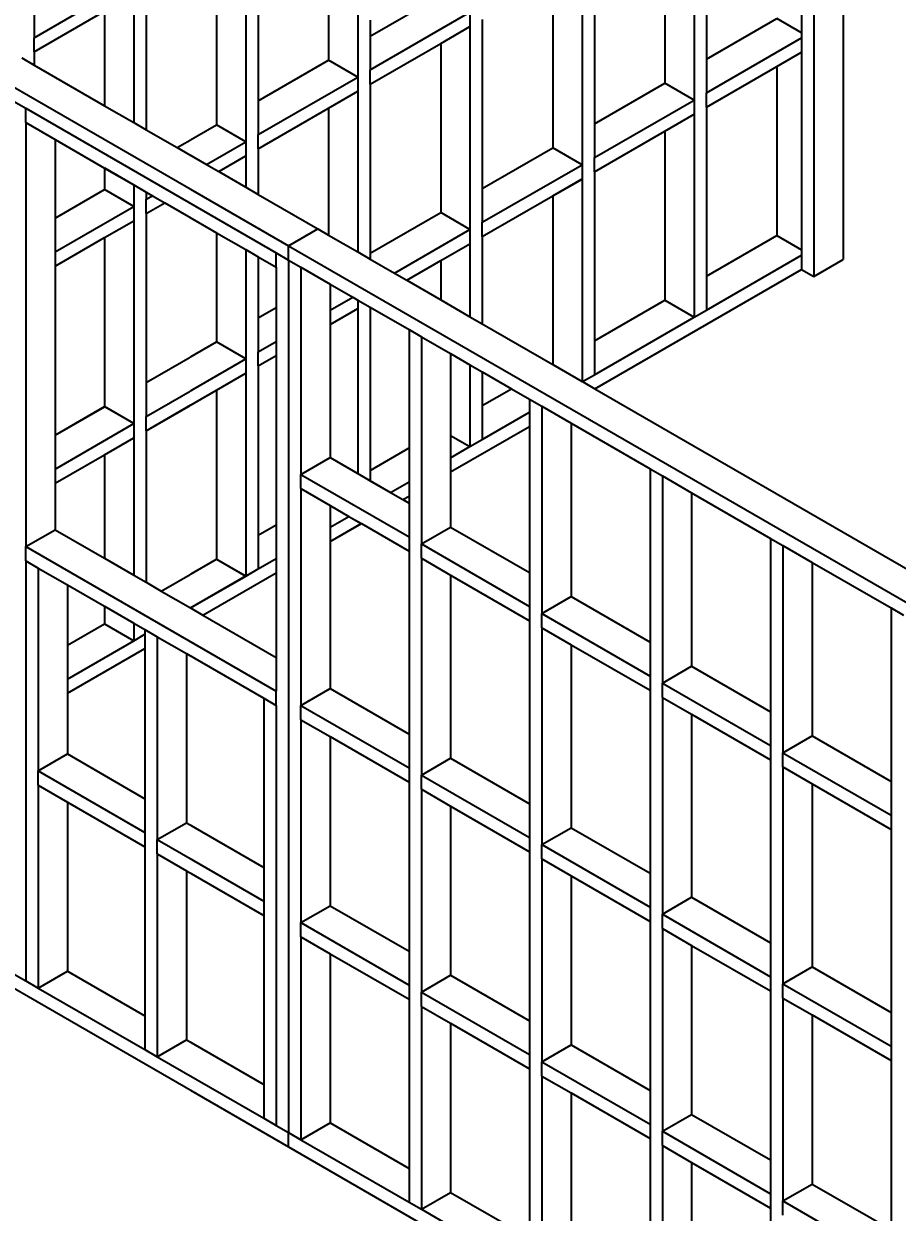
# Model space of a CAD drawing. Header units: millimetres. Extents: x 19458 to 19801, y 4351 to 4752.
# Drawn here: x 19585.945 to 19587.845, y 4519.517 to 4522.101 of the extents above; entities that cross this region are included whole.
import ezdxf

# ---------------------------------------------------------------- set-up
doc = ezdxf.new("R2010")
doc.units = ezdxf.units.MM
for name, color, linetype in [('cotas', 1, 'Continuous'), ('cotas @ 200', 1, 'Continuous'), ('cotas @ 300', 1, 'Continuous'), ('cotas @ 400', 1, 'Continuous')]:
    doc.layers.add(name, color=color, linetype=linetype)
doc.styles.add('century gothic', font='GOTHIC.TTF')
doc.styles.add('COTAS SMC', font='GOTHIC.TTF')
doc.dimstyles.new('ANOTATIVE 100 SMCONSTRUCCIONES', dxfattribs={"dimscale": 0, "dimtxt": 0.18, "dimasz": 0.15, "dimexe": 0.18, "dimexo": 0.09, "dimgap": 0.1, "dimtad": 1, "dimzin": 0, "dimdsep": 46, "dimtxsty": 'century gothic', "dimblk1": 'FLECHA1', "dimblk2": 'FLECHA1', "dimsah": 1, "dimcen": 0.18, "dimdle": 0.075, "dimclrd": 1, "dimclre": 1, "dimclrt": 2, "dimaunit": 1, "dimadec": 0, "dimazin": 0, "dimtfac": 0.75, "dimtix": 1, "dimtmove": 2, "dimatfit": 3, "dimfxl": 0.09, "dimtvp": 1.5, "dimtfill": 1, "dimtolj": 1, "dimtzin": 0, "dimarcsym": 0})
doc.dimstyles.new('PIES SMCONSTRUCCIONES', dxfattribs={"dimscale": 0, "dimtxt": 0.18, "dimasz": 0.2, "dimexe": 0.18, "dimexo": 0, "dimgap": 0.1, "dimtad": 1, "dimdec": 0, "dimlfac": 39.370079, "dimzin": 0, "dimdsep": 46, "dimlunit": 4, "dimtxsty": 'COTAS SMC', "dimblk1": 'FLECHA1', "dimblk2": 'FLECHA1', "dimsah": 1, "dimcen": 0.2, "dimdle": 0.075, "dimclrd": 1, "dimclre": 1, "dimclrt": 2, "dimaunit": 1, "dimadec": 0, "dimazin": 0, "dimtfac": 0.75, "dimtdec": 0, "dimtix": 1, "dimtmove": 2, "dimatfit": 3, "dimfxl": 0.09, "dimtvp": 1.5, "dimtfill": 1, "dimtolj": 1, "dimtzin": 0, "dimarcsym": 0})

# ---------------------------------------------------------------- blocks, each defined once
blk = doc.blocks.new('FLECHA1')
at = {"color": 4}
blk.add_line((-0.246176, -0.248081), (0.248081, 0.25), dxfattribs=at)
at = {"color": 1}
blk.add_line((-1, 0), (0.496162, 0), dxfattribs=at)
blk = doc.blocks.new('*D1597')
at = {"layer": 'cotas', "color": 1, "lineweight": -2, "transparency": 16777216}
for p, q in [((19614.326, 4580.8448), (19614.326, 4610.8448)), ((19597.9836, 4550.8448), (19578.326, 4550.8448)), ((19614.326, 4548.4298), (19614.326, 4550.8448)), ((19597.5339, 4548.4298), (19578.326, 4548.4298)), ((19614.326, 4518.4298), (19614.326, 4488.4298))]:
    blk.add_line(p, q, dxfattribs=at)
at = {"layer": 'Defpoints', "color": 0, "transparency": 16777216}
for p in [(19614.326, 4550.8448), (19615.9836, 4550.8448), (19615.5339, 4548.4298)]:
    blk.add_point(p, dxfattribs=at)
at = {"layer": 'cotas', "color": 1, "lineweight": -2, "transparency": 16777216, "xscale": 30, "yscale": 30, "zscale": 30}
for p, rotation in [((19614.326, 4550.8448), 270), ((19614.326, 4548.4298), 90)]:
    blk.add_blockref('FLECHA1', p, dxfattribs=dict(at, rotation=rotation))
at = {"layer": 'cotas', "color": 2, "transparency": 16777216, "insert": (19575.5307, 4549.6373), "char_height": 36, "attachment_point": 5, "rotation": 90, "style": 'century gothic', "bg_fill": 3, "box_fill_scale": 1.1, "bg_fill_color": 256, "bg_fill_true_color": 13158600, "bg_fill_transparency": 0}
blk.add_mtext('\\A1;2.42', dxfattribs=at)
blk = doc.blocks.new('*D1614')
at = {"layer": 'cotas', "color": 1, "lineweight": -2, "transparency": 16777216}
for p, q in [((19614.326, 4595.8448), (19614.326, 4640.8448)), ((19588.9836, 4550.8448), (19560.326, 4550.8448)), ((19614.326, 4548.4298), (19614.326, 4550.8448)), ((19588.5339, 4548.4298), (19560.326, 4548.4298)), ((19614.326, 4503.4298), (19614.326, 4458.4298))]:
    blk.add_line(p, q, dxfattribs=at)
at = {"layer": 'Defpoints', "color": 0, "transparency": 16777216}
for p in [(19614.326, 4550.8448), (19615.9836, 4550.8448), (19615.5339, 4548.4298)]:
    blk.add_point(p, dxfattribs=at)
at = {"layer": 'cotas', "color": 1, "lineweight": -2, "transparency": 16777216, "xscale": 45, "yscale": 45, "zscale": 45}
for p, rotation in [((19614.326, 4550.8448), 270), ((19614.326, 4548.4298), 90)]:
    blk.add_blockref('FLECHA1', p, dxfattribs=dict(at, rotation=rotation))
at = {"layer": 'cotas', "color": 2, "transparency": 16777216, "insert": (19556.133, 4549.6373), "char_height": 54, "attachment_point": 5, "rotation": 90, "style": 'century gothic', "bg_fill": 3, "box_fill_scale": 1.1, "bg_fill_color": 256, "bg_fill_true_color": 13158600, "bg_fill_transparency": 0}
blk.add_mtext('\\A1;2.42', dxfattribs=at)
blk = doc.blocks.new('*D1667')
at = {"layer": 'cotas', "color": 1, "lineweight": -2, "transparency": 16777216}
for p, q in [((19620.0128, 4611.7533), (19620.0128, 4671.7533)), ((19620.4168, 4551.7533), (19566.0128, 4551.7533)), ((19620.0128, 4550.5333), (19620.0128, 4551.7533)), ((19620.4168, 4550.5333), (19566.0128, 4550.5333)), ((19620.0128, 4490.5333), (19620.0128, 4430.5333))]:
    blk.add_line(p, q, dxfattribs=at)
at = {"layer": 'Defpoints', "color": 0, "transparency": 16777216}
for p in [(19620.0128, 4551.7533), (19620.4168, 4551.7533), (19620.4168, 4550.5333)]:
    blk.add_point(p, dxfattribs=at)
at = {"layer": 'cotas', "color": 1, "lineweight": -2, "transparency": 16777216, "xscale": 60, "yscale": 60, "zscale": 60}
for p, rotation in [((19620.0128, 4551.7533), 270), ((19620.0128, 4550.5333), 90)]:
    blk.add_blockref('FLECHA1', p, dxfattribs=dict(at, rotation=rotation))
at = {"layer": 'cotas', "color": 2, "transparency": 16777216, "insert": (19562.3337, 4551.1433), "char_height": 54, "attachment_point": 5, "rotation": 90, "style": 'COTAS SMC', "bg_fill": 3, "box_fill_scale": 1.1, "bg_fill_color": 256, "bg_fill_true_color": 13158600, "bg_fill_transparency": 0}
blk.add_mtext("\\A1;4'", dxfattribs=at)
blk = doc.blocks.new('*D1673')
at = {"layer": 'cotas', "color": 1, "lineweight": -2, "transparency": 16777216}
for p, q in [((19620.0128, 4631.7533), (19620.0128, 4711.7533)), ((19620.4168, 4551.7533), (19548.0128, 4551.7533)), ((19620.0128, 4550.5333), (19620.0128, 4551.7533)), ((19620.4168, 4550.5333), (19548.0128, 4550.5333)), ((19620.0128, 4470.5333), (19620.0128, 4390.5333))]:
    blk.add_line(p, q, dxfattribs=at)
at = {"layer": 'Defpoints', "color": 0, "transparency": 16777216}
for p in [(19620.0128, 4551.7533), (19620.4168, 4551.7533), (19620.4168, 4550.5333)]:
    blk.add_point(p, dxfattribs=at)
at = {"layer": 'cotas', "color": 1, "lineweight": -2, "transparency": 16777216, "xscale": 80, "yscale": 80, "zscale": 80}
for p, rotation in [((19620.0128, 4551.7533), 270), ((19620.0128, 4550.5333), 90)]:
    blk.add_blockref('FLECHA1', p, dxfattribs=dict(at, rotation=rotation))
at = {"layer": 'cotas', "color": 2, "transparency": 16777216, "insert": (19543.1073, 4551.1433), "char_height": 72, "attachment_point": 5, "rotation": 90, "style": 'COTAS SMC', "bg_fill": 3, "box_fill_scale": 1.1, "bg_fill_color": 256, "bg_fill_true_color": 13158600, "bg_fill_transparency": 0}
blk.add_mtext("\\A1;4'", dxfattribs=at)
blk = doc.blocks.new('ISO GENERAL')
at = {"color": 250}
for p, q in [((-2.8552, 0.8683), (-2.8552, -1.0602)), ((-2.7915, 0.0779), (-2.7915, -1.0235)), ((-2.882, -0.1003), (-2.882, -0.5301)), ((-3.8471, -0.1654), (-3.8471, -0.6265)), ((-3.089, -0.2198), (-3.089, -0.5875)), ((-3.1159, -0.2354), (-3.1159, -0.6765)), ((-3.1795, -0.2721), (-3.1795, -0.6398)), ((-4.0908, -0.3061), (-4.0908, -0.7672)), ((-4.0639, -0.2906), (-4.0639, -0.6782)), ((-5.0926, -0.3614), (-3.998, -0.9934)), ((-4.1544, -0.3429), (-4.1544, -0.7305)), ((-3.3327, -0.3606), (-3.3327, -0.7282)), ((-3.3596, -0.3761), (-3.3596, -0.8172)), ((-3.4232, -0.4128), (-3.4232, -0.7805)), ((-4.5514, -0.541), (-4.3345, -0.4158)), ((-4.3077, -0.4313), (-4.3077, -0.7411)), ((-4.3345, -0.4468), (-4.3345, -0.7256)), ((-3.9107, -0.4508), (-3.9107, -0.5897)), ((-3.8202, -0.5375), (-3.667, -0.449)), ((-4.5514, -0.4675), (-4.5514, -0.541)), ((-4.5514, -0.572), (-4.3982, -0.4836)), ((-4.3982, -0.4836), (-4.3982, -0.6888)), ((-3.8202, -0.611), (-3.6033, -0.4858)), ((-3.6033, -0.4858), (-3.6033, -0.5168)), ((-3.8202, -0.5031), (-3.8202, -0.5375)), ((-3.667, -0.5535), (-3.6033, -0.5168)), ((-3.6033, -0.5168), (-3.6033, -0.9579)), ((-3.5765, -0.5013), (-3.5765, -0.8689)), ((-3.089, -0.5875), (-2.9358, -0.499)), ((-2.882, -0.5301), (-2.9358, -0.499)), ((-4.5514, -0.572), (-4.5514, -0.541)), ((-3.8202, -0.5375), (-3.8202, -0.611)), ((-3.089, -0.661), (-2.882, -0.5415)), ((-2.882, -0.5301), (-2.882, -0.5415)), ((-2.882, -0.5415), (-2.882, -0.5725)), ((-3.8202, -0.642), (-3.667, -0.5535)), ((-3.667, -0.5535), (-3.667, -0.9212)), ((-4.5783, -0.5848), (-4.5514, -0.6004)), ((-4.5514, -0.572), (-4.5514, -0.6004)), ((-4.0639, -0.6782), (-3.9107, -0.5897)), ((-3.8471, -0.6265), (-3.9107, -0.5897)), ((-3.089, -0.5875), (-3.089, -0.661)), ((-2.9358, -0.6036), (-2.882, -0.5725)), ((-2.882, -0.5725), (-2.882, -1.0023)), ((-4.5514, -0.6004), (-4.3982, -0.6888)), ((-3.8202, -0.642), (-3.8202, -0.611)), ((-3.089, -0.692), (-2.9358, -0.6036)), ((-2.9358, -0.6036), (-2.9358, -0.9712)), ((-4.0639, -0.7517), (-3.8471, -0.6265)), ((-3.8471, -0.6265), (-3.8471, -0.6575)), ((-3.8202, -0.642), (-3.8202, -1.0097)), ((-3.3327, -0.7282), (-3.1795, -0.6398)), ((-3.1159, -0.6765), (-3.1795, -0.6398)), ((-3.9107, -0.6943), (-3.8471, -0.6575)), ((-3.8471, -0.6575), (-3.8471, -1.007)), ((-3.089, -0.692), (-3.089, -0.661)), ((-4.5962, -0.679), (-4.5693, -0.6945)), ((-4.5693, -0.6945), (-4.0249, -1.0089)), ((-4.5693, -0.7255), (-4.5693, -0.6945)), ((-4.3982, -0.6888), (-4.3345, -0.7256)), ((-4.0639, -0.6782), (-4.0639, -0.7517)), ((-4.0639, -0.7827), (-3.9107, -0.6943)), ((-3.9107, -0.6943), (-3.9107, -0.9703)), ((-3.3327, -0.8017), (-3.1159, -0.6765)), ((-3.1159, -0.6765), (-3.1159, -0.7075)), ((-3.089, -0.692), (-3.089, -1.0597)), ((-3.1795, -0.7443), (-3.1159, -0.7075)), ((-3.1159, -0.7075), (-3.1159, -1.1487)), ((-4.5693, -0.7255), (-4.5693, -1.6477)), ((-4.5693, -0.7255), (-4.5057, -0.7623)), ((-4.3345, -0.7256), (-4.3077, -0.7411)), ((-4.3077, -0.7411), (-4.2402, -0.78)), ((-4.2402, -0.78), (-4.1544, -0.7305)), ((-4.0908, -0.7672), (-4.1544, -0.7305)), ((-3.3327, -0.7282), (-3.3327, -0.8017)), ((-3.3327, -0.8327), (-3.1795, -0.7443)), ((-3.1795, -0.7443), (-3.1795, -1.1119)), ((-4.5057, -0.7623), (-4.5057, -0.9333)), ((-4.5057, -0.7623), (-4.3982, -0.8244)), ((-4.1766, -0.8167), (-4.0908, -0.7672)), ((-4.0908, -0.7672), (-4.0908, -0.7982)), ((-4.0639, -0.7827), (-4.0639, -0.7517)), ((-4.2402, -0.78), (-4.1766, -0.8167)), ((-4.1497, -0.8323), (-4.0908, -0.7982)), ((-4.0908, -0.7982), (-4.0908, -0.8663)), ((-4.0639, -0.7827), (-4.0639, -0.8818)), ((-3.5765, -0.8689), (-3.4232, -0.7805)), ((-3.3596, -0.8172), (-3.4232, -0.7805)), ((-4.3982, -0.8244), (-4.3982, -0.8712)), ((-4.3982, -0.8244), (-4.3345, -0.8611)), ((-4.1766, -0.8167), (-4.1497, -0.8323)), ((-3.5765, -0.9424), (-3.3596, -0.8172)), ((-3.3596, -0.8172), (-3.3596, -0.8483)), ((-3.3327, -0.8327), (-3.3327, -0.8017)), ((-4.1497, -0.8323), (-4.0908, -0.8663)), ((-3.4232, -0.885), (-3.3596, -0.8483)), ((-3.3596, -0.8483), (-3.3596, -1.2884)), ((-3.3327, -0.8327), (-3.3327, -1.2004)), ((-4.5057, -0.9333), (-4.3982, -0.8712)), ((-4.3345, -0.9079), (-4.3982, -0.8712)), ((-4.3345, -0.8611), (-4.3345, -0.9079)), ((-4.3345, -0.8611), (-4.3077, -0.8766)), ((-4.3077, -0.8766), (-4.3077, -0.8924)), ((-4.3077, -0.8766), (-4.294, -0.8845)), ((-4.0908, -0.8663), (-4.0639, -0.8818)), ((-3.5765, -0.8689), (-3.5765, -0.9424)), ((-4.3077, -0.8924), (-4.294, -0.8845)), ((-4.3077, -0.9234), (-4.3077, -0.8924)), ((-4.3077, -0.9234), (-4.2671, -0.9)), ((-4.294, -0.8845), (-4.2671, -0.9)), ((-4.2671, -0.9), (-4.1544, -0.9651)), ((-4.0639, -0.8818), (-3.9343, -0.9566)), ((-3.5765, -0.9735), (-3.4232, -0.885)), ((-3.4232, -0.885), (-3.4232, -1.2517)), ((-4.5057, -1.0067), (-4.3345, -0.9079)), ((-4.3345, -0.9079), (-4.3345, -0.9389)), ((-4.3077, -0.9234), (-4.3077, -1.2911)), ((-3.8202, -1.0097), (-3.667, -0.9212)), ((-3.6033, -0.9579), (-3.667, -0.9212)), ((-4.5057, -0.9333), (-4.5057, -1.0067)), ((-4.3982, -0.9757), (-4.3345, -0.9389)), ((-4.3345, -0.9389), (-4.3345, -1.3801)), ((-3.5765, -0.9735), (-3.5765, -0.9424)), ((-4.5057, -1.0378), (-4.3982, -0.9757)), ((-4.3982, -0.9757), (-4.3982, -1.3434)), ((-4.1544, -0.9651), (-4.1544, -1.2026)), ((-4.1544, -0.9651), (-4.0908, -1.0018)), ((-3.998, -0.9934), (-3.9343, -0.9566)), ((-3.9343, -0.9566), (-3.9107, -0.9703)), ((-3.9107, -0.9703), (-3.8471, -1.007)), ((-3.7677, -1.0528), (-3.6033, -0.9579)), ((-3.6033, -0.9579), (-3.6033, -0.989)), ((-3.5765, -0.9735), (-3.5765, -1.1632)), ((-3.089, -1.0597), (-2.9358, -0.9712)), ((-2.9358, -0.9712), (-2.882, -1.0023)), ((-4.5057, -1.0067), (-4.5057, -1.0378)), ((-4.0908, -1.0018), (-4.0639, -1.0173)), ((-4.0908, -1.0018), (-4.0908, -1.2394)), ((-3.998, -1.0244), (-3.998, -0.9934)), ((-3.998, -0.9934), (-2.3985, -1.9168)), ((-3.8471, -1.007), (-3.8202, -1.0225)), ((-3.667, -1.0257), (-3.6033, -0.989)), ((-3.6033, -0.989), (-3.6033, -1.1477)), ((-2.882, -1.0023), (-2.882, -1.0137)), ((-4.0639, -1.0173), (-4.0249, -1.0399)), ((-4.0639, -1.0173), (-4.0639, -1.1504)), ((-4.0249, -1.0089), (-3.998, -1.0244)), ((-4.0249, -1.0399), (-4.0249, -1.0089)), ((-3.998, -1.0244), (-3.998, -2.9219)), ((-3.998, -1.0244), (-3.9711, -1.0399)), ((-3.8202, -1.0097), (-3.8202, -1.0225)), ((-3.8202, -1.0225), (-3.7677, -1.0528)), ((-3.7408, -1.0683), (-3.667, -1.0257)), ((-3.667, -1.0257), (-3.667, -1.111)), ((-3.089, -1.1332), (-2.882, -1.0137)), ((-2.882, -1.0137), (-2.882, -1.0447)), ((-2.8552, -1.0602), (-2.7915, -1.0235)), ((-4.5057, -1.0378), (-4.5057, -1.4054)), ((-4.0249, -1.0399), (-4.0249, -1.1278)), ((-3.9711, -1.0399), (-3.9075, -1.0766)), ((-3.9711, -1.0399), (-3.9711, -1.4906)), ((-3.7677, -1.0528), (-3.7408, -1.0683)), ((-3.3319, -1.3044), (-2.882, -1.0447)), ((-2.882, -1.0447), (-2.8552, -1.0602)), ((-3.9075, -1.0766), (-3.9075, -1.1335)), ((-3.9075, -1.0766), (-3.8582, -1.1051)), ((-3.7408, -1.0683), (-3.667, -1.111)), ((-3.089, -1.0597), (-3.089, -1.1332)), ((-3.9075, -1.1335), (-3.8582, -1.1051)), ((-3.8582, -1.1051), (-3.8471, -1.1115)), ((-3.667, -1.111), (-3.6033, -1.1477)), ((-4.0639, -1.1504), (-4.0249, -1.1278)), ((-4.0249, -1.1278), (-4.0249, -1.2013)), ((-3.9075, -1.1646), (-3.8471, -1.1297)), ((-3.9075, -1.1335), (-3.9075, -1.1646)), ((-3.8471, -1.1115), (-3.8471, -1.1297)), ((-3.8471, -1.1115), (-3.8202, -1.127)), ((-3.8471, -1.1297), (-3.8471, -1.4887)), ((-3.8202, -1.127), (-3.8202, -1.4818)), ((-3.8202, -1.127), (-3.7359, -1.1757)), ((-3.3327, -1.2004), (-3.1795, -1.1119)), ((-3.1795, -1.1119), (-3.1159, -1.1487)), ((-3.1159, -1.1487), (-3.089, -1.1332)), ((-4.0639, -1.1504), (-4.0639, -1.2239)), ((-3.6033, -1.1477), (-3.5765, -1.1632)), ((-3.3327, -1.2739), (-3.1159, -1.1487)), ((-3.9075, -1.1646), (-3.9075, -1.4539)), ((-3.7359, -1.1757), (-3.709, -1.1912)), ((-3.7359, -1.1757), (-3.7359, -1.4332)), ((-3.5765, -1.1632), (-3.4232, -1.2517)), ((-4.3077, -1.2911), (-4.1544, -1.2026)), ((-4.0908, -1.2394), (-4.1544, -1.2026)), ((-4.0639, -1.2239), (-4.0249, -1.2013)), ((-4.0249, -1.2013), (-4.0249, -1.2323)), ((-3.709, -1.1912), (-3.6454, -1.228)), ((-3.709, -1.1912), (-3.709, -1.6419)), ((-3.3327, -1.2004), (-3.3327, -1.2739)), ((-4.3077, -1.3646), (-4.0908, -1.2394)), ((-4.0908, -1.2394), (-4.0908, -1.2704)), ((-4.0639, -1.2549), (-4.0639, -1.2239)), ((-4.0639, -1.2549), (-4.0249, -1.2323)), ((-4.0249, -1.2323), (-4.0249, -1.6)), ((-3.6454, -1.228), (-3.6454, -1.4058)), ((-3.6454, -1.228), (-3.6033, -1.2522)), ((-4.0639, -1.2549), (-4.0639, -1.6226)), ((-3.6033, -1.2522), (-3.6033, -1.4301)), ((-3.6033, -1.2522), (-3.5765, -1.2677)), ((-3.4232, -1.2517), (-3.3596, -1.2884)), ((-4.3077, -1.2911), (-4.3077, -1.3646)), ((-4.1544, -1.3071), (-4.0908, -1.2704)), ((-4.0908, -1.2704), (-4.0908, -1.7116)), ((-3.5765, -1.2677), (-3.5765, -1.3411)), ((-3.5765, -1.2677), (-3.5129, -1.3044)), ((-3.3596, -1.2884), (-3.3588, -1.2889)), ((-3.3588, -1.2889), (-3.3327, -1.2739)), ((-3.3588, -1.2889), (-3.3319, -1.3044)), ((-4.3077, -1.3956), (-4.1544, -1.3071)), ((-4.1544, -1.3071), (-4.1544, -1.6748)), ((-3.5765, -1.3411), (-3.5129, -1.3044)), ((-3.5129, -1.3044), (-3.4738, -1.327)), ((-3.3319, -1.3044), (-2.3349, -1.8801)), ((-4.5057, -1.4054), (-4.3982, -1.3434)), ((-4.3345, -1.3801), (-4.3982, -1.3434)), ((-3.5765, -1.3411), (-3.5765, -1.4146)), ((-3.4738, -1.327), (-3.4469, -1.3425)), ((-3.4738, -1.327), (-3.4738, -1.3553)), ((-3.4469, -1.3425), (-3.4469, -1.7932)), ((-3.4469, -1.3425), (-3.3833, -1.3793)), ((-4.3077, -1.3956), (-4.3077, -1.3646)), ((-3.5765, -1.4146), (-3.4738, -1.3553)), ((-3.4738, -1.3553), (-3.4738, -1.3864)), ((-4.5057, -1.4789), (-4.3345, -1.3801)), ((-4.3345, -1.3801), (-4.3345, -1.4111)), ((-3.6454, -1.4854), (-3.4738, -1.3864)), ((-3.4738, -1.3864), (-3.4738, -1.7042)), ((-3.3833, -1.3793), (-3.3833, -1.7565)), ((-3.3833, -1.3793), (-3.2117, -1.4784)), ((-4.5057, -1.4054), (-4.5057, -1.4789)), ((-4.3982, -1.4479), (-4.3345, -1.4111)), ((-4.3345, -1.4111), (-4.3345, -1.7098)), ((-4.3077, -1.3956), (-4.3077, -1.7253)), ((-3.6454, -1.4058), (-3.6033, -1.4301)), ((-3.6454, -1.4058), (-3.6454, -1.4544)), ((-3.6033, -1.4301), (-3.5765, -1.4146)), ((-3.8202, -1.4818), (-3.7359, -1.4332)), ((-3.7359, -1.4332), (-3.7359, -1.5067)), ((-3.6454, -1.4544), (-3.6033, -1.4301)), ((-4.5057, -1.5099), (-4.3982, -1.4479)), ((-4.3982, -1.4479), (-4.3982, -1.673)), ((-3.9711, -1.4906), (-3.9075, -1.4539)), ((-3.9075, -1.4539), (-3.8471, -1.4887)), ((-3.6454, -1.4544), (-3.6454, -1.4854)), ((-4.5057, -1.4789), (-4.5057, -1.5099)), ((-3.9711, -1.4906), (-3.7359, -1.6264)), ((-3.9711, -1.5216), (-3.9711, -1.4906)), ((-3.8471, -1.4887), (-3.8202, -1.5043)), ((-3.8202, -1.4818), (-3.8202, -1.5043)), ((-3.6454, -1.4854), (-3.6454, -1.6052)), ((-3.2117, -1.4784), (-3.1848, -1.4939)), ((-3.2117, -1.4784), (-3.2117, -1.8556)), ((-3.1848, -1.4939), (-3.1848, -1.9446)), ((-3.1848, -1.4939), (-3.1212, -1.5306)), ((-4.5057, -1.5099), (-4.5057, -1.6109)), ((-3.9711, -1.5216), (-3.9075, -1.5584)), ((-3.9711, -1.5216), (-3.9711, -1.9931)), ((-3.8202, -1.5043), (-3.776, -1.5298)), ((-3.776, -1.5298), (-3.7359, -1.5067)), ((-3.7359, -1.5067), (-3.7359, -1.5377)), ((-3.776, -1.5298), (-3.7491, -1.5453)), ((-3.7491, -1.5453), (-3.7359, -1.5377)), ((-3.7491, -1.5453), (-3.7359, -1.5529)), ((-3.7359, -1.5377), (-3.7359, -1.5529)), ((-3.1212, -1.5306), (-3.1212, -1.9078)), ((-3.1212, -1.5306), (-2.9496, -1.6297)), ((-3.9075, -1.5584), (-3.9075, -1.6057)), ((-3.9075, -1.5584), (-3.8665, -1.582)), ((-3.7359, -1.5529), (-3.7359, -1.6264)), ((-4.0639, -1.6226), (-4.0249, -1.6)), ((-4.0249, -1.6), (-4.0249, -1.6735)), ((-3.9075, -1.6057), (-3.8665, -1.582)), ((-3.9075, -1.6368), (-3.8396, -1.5976)), ((-3.8665, -1.582), (-3.8396, -1.5976)), ((-3.8396, -1.5976), (-3.7359, -1.6574)), ((-4.5693, -1.6477), (-4.5057, -1.6109)), ((-4.5057, -1.6109), (-4.3982, -1.673)), ((-4.0639, -1.6226), (-4.0639, -1.696)), ((-3.9075, -1.6057), (-3.9075, -1.6368)), ((-3.7359, -1.6264), (-3.7359, -1.6574)), ((-3.709, -1.6419), (-3.6454, -1.6052)), ((-3.6454, -1.6052), (-3.4738, -1.7042)), ((-4.5693, -1.6477), (-4.0249, -1.962)), ((-4.5693, -1.6787), (-4.5693, -1.6477)), ((-3.9075, -1.6368), (-3.9075, -1.9563)), ((-3.709, -1.6419), (-3.4738, -1.7777)), ((-3.709, -1.6729), (-3.709, -1.6419)), ((-2.9496, -1.6297), (-2.9227, -1.6452)), ((-2.9496, -1.6297), (-2.9496, -2.0069)), ((-2.9227, -1.6452), (-2.9227, -2.0959)), ((-2.9227, -1.6452), (-2.8591, -1.6819)), ((-4.5693, -1.6787), (-4.5425, -1.6942)), ((-4.5693, -1.6787), (-4.5693, -2.5921)), ((-4.3982, -1.673), (-4.3345, -1.7098)), ((-4.2748, -1.7443), (-4.1544, -1.6748)), ((-4.1544, -1.6748), (-4.0908, -1.7116)), ((-4.0639, -1.696), (-4.0249, -1.6735)), ((-4.0249, -1.6735), (-4.0249, -1.7045)), ((-3.7359, -1.6574), (-3.7359, -2.0554)), ((-3.709, -1.6729), (-3.6454, -1.7097)), ((-3.709, -1.6729), (-3.709, -2.1444)), ((-4.5425, -1.6942), (-4.5425, -2.1354)), ((-4.5425, -1.6942), (-4.4788, -1.731)), ((-4.1842, -1.7965), (-4.0249, -1.7045)), ((-4.0908, -1.7116), (-4.0639, -1.696)), ((-4.0249, -1.7045), (-4.0249, -1.8886)), ((-3.4738, -1.7042), (-3.4738, -1.7777)), ((-2.8591, -1.6819), (-2.8591, -2.0592)), ((-2.8591, -1.6819), (-2.6875, -1.781)), ((-4.4788, -1.731), (-4.4788, -1.8621)), ((-4.4788, -1.731), (-4.3982, -1.7775)), ((-4.3345, -1.7098), (-4.3077, -1.7253)), ((-4.3077, -1.7253), (-4.2748, -1.7443)), ((-4.2111, -1.781), (-4.0908, -1.7116)), ((-3.6454, -1.7097), (-3.6454, -2.1077)), ((-3.6454, -1.7097), (-3.4738, -1.8088)), ((-4.2748, -1.7443), (-4.2111, -1.781)), ((-3.4469, -1.7932), (-3.3833, -1.7565)), ((-3.3833, -1.7565), (-3.2117, -1.8556)), ((-4.3982, -1.7775), (-4.3982, -1.8155)), ((-4.3982, -1.7775), (-4.3345, -1.8143)), ((-4.2111, -1.781), (-4.1842, -1.7965)), ((-3.4738, -1.7777), (-3.4738, -1.8088)), ((-2.6875, -1.781), (-2.6606, -1.7965)), ((-2.6875, -1.781), (-2.6875, -2.1582)), ((-4.1842, -1.7965), (-4.0249, -1.8886)), ((-3.4738, -1.8088), (-3.4738, -2.2067)), ((-3.4469, -1.7932), (-3.2117, -1.9291)), ((-3.4469, -1.8243), (-3.4469, -1.7932)), ((-4.4788, -1.8621), (-4.3982, -1.8155)), ((-4.3982, -1.8155), (-4.3345, -1.8523)), ((-4.3345, -1.8143), (-4.3345, -1.8523)), ((-4.3345, -1.8143), (-4.3105, -1.8281)), ((-4.3105, -1.8281), (-4.2837, -1.8437)), ((-4.3105, -1.8281), (-4.3105, -1.8384)), ((-3.4469, -1.8243), (-3.3833, -1.861)), ((-3.4469, -1.8243), (-3.4469, -2.2957)), ((-4.4788, -1.9356), (-4.3345, -1.8523)), ((-4.3345, -1.8523), (-4.3105, -1.8384)), ((-4.3105, -1.8384), (-4.3105, -1.8695)), ((-4.2837, -1.8437), (-4.2837, -2.2848)), ((-4.2837, -1.8437), (-4.22, -1.8804)), ((-3.2117, -1.8556), (-3.2117, -1.9291)), ((-4.4788, -1.8621), (-4.4788, -1.9356)), ((-4.4788, -1.9666), (-4.3105, -1.8695)), ((-4.3105, -1.8695), (-4.3105, -2.1958)), ((-4.22, -1.8804), (-4.22, -2.2481)), ((-4.22, -1.8804), (-4.0517, -1.9776)), ((-3.3833, -1.861), (-3.3833, -2.259)), ((-3.3833, -1.861), (-3.2117, -1.9601)), ((-4.0249, -1.8886), (-4.0249, -1.962)), ((-3.1848, -1.9446), (-3.1212, -1.9078)), ((-3.1212, -1.9078), (-2.9496, -2.0069)), ((-4.4788, -1.9356), (-4.4788, -1.9666)), ((-3.2117, -1.9291), (-3.2117, -1.9601)), ((-4.0249, -1.9931), (-4.0249, -1.962)), ((-3.9711, -1.9931), (-3.9075, -1.9563)), ((-3.9075, -1.9563), (-3.7359, -2.0554)), ((-3.2117, -1.9601), (-3.2117, -2.358)), ((-3.1848, -1.9446), (-2.9496, -2.0804)), ((-3.1848, -1.9756), (-3.1848, -1.9446)), ((-4.4788, -1.9666), (-4.4788, -2.0986)), ((-4.0517, -1.9776), (-4.0249, -1.9931)), ((-4.0517, -1.9776), (-4.0517, -2.3452)), ((-3.1848, -1.9756), (-3.1212, -2.0123)), ((-3.1848, -1.9756), (-3.1848, -2.447)), ((-4.0249, -1.9931), (-4.0249, -2.9064)), ((-3.9711, -1.9931), (-3.7359, -2.1289)), ((-3.9711, -2.0241), (-3.9711, -1.9931)), ((-3.1212, -2.0123), (-3.1212, -2.4103)), ((-3.1212, -2.0123), (-2.9496, -2.1114)), ((-2.9496, -2.0069), (-2.9496, -2.0804)), ((-3.9711, -2.0241), (-3.9075, -2.0608)), ((-3.9711, -2.0241), (-3.9711, -2.4653)), ((-3.9075, -2.0608), (-3.9075, -2.4285)), ((-3.9075, -2.0608), (-3.7359, -2.1599)), ((-3.7359, -2.0554), (-3.7359, -2.1289)), ((-2.9227, -2.0959), (-2.8591, -2.0592)), ((-2.8591, -2.0592), (-2.6875, -2.1582)), ((-2.9496, -2.0804), (-2.9496, -2.1114)), ((-4.5425, -2.1354), (-4.4788, -2.0986)), ((-4.4788, -2.0986), (-4.3105, -2.1958)), ((-3.709, -2.1444), (-3.6454, -2.1077)), ((-3.6454, -2.1077), (-3.4738, -2.2067)), ((-2.9496, -2.1114), (-2.9496, -2.5094)), ((-2.9227, -2.0959), (-2.6875, -2.2317)), ((-2.9227, -2.1269), (-2.9227, -2.0959)), ((-4.5425, -2.1354), (-4.3105, -2.2693)), ((-4.5425, -2.1664), (-4.5425, -2.1354)), ((-3.7359, -2.1289), (-3.7359, -2.1599)), ((-3.709, -2.1444), (-3.4738, -2.2802)), ((-3.709, -2.1754), (-3.709, -2.1444)), ((-2.9227, -2.1269), (-2.8591, -2.1637)), ((-2.9227, -2.1269), (-2.9227, -2.5984)), ((-4.5425, -2.1664), (-4.4788, -2.2032)), ((-4.5425, -2.1664), (-4.5425, -2.6076)), ((-3.7359, -2.1599), (-3.7359, -2.5276)), ((-2.8591, -2.1637), (-2.8591, -2.5616)), ((-2.8591, -2.1637), (-2.6875, -2.2627)), ((-2.6875, -2.1582), (-2.6875, -2.2317)), ((-4.3105, -2.1958), (-4.3105, -2.2693)), ((-3.709, -2.1754), (-3.6454, -2.2122)), ((-3.709, -2.1754), (-3.709, -2.6166)), ((-4.4788, -2.2032), (-4.4788, -2.5708)), ((-4.4788, -2.2032), (-4.3105, -2.3003)), ((-3.6454, -2.2122), (-3.6454, -2.5798)), ((-3.6454, -2.2122), (-3.4738, -2.3112)), ((-3.4738, -2.2067), (-3.4738, -2.2802)), ((-4.2837, -2.2848), (-4.22, -2.2481)), ((-4.22, -2.2481), (-4.0517, -2.3452)), ((-2.6875, -2.2317), (-2.6875, -2.2627)), ((-4.3105, -2.2693), (-4.3105, -2.3003)), ((-3.4469, -2.2957), (-3.3833, -2.259)), ((-3.3833, -2.259), (-3.2117, -2.358)), ((-2.6875, -2.2627), (-2.6875, -2.6607)), ((-4.2837, -2.2848), (-4.0517, -2.4187)), ((-4.2837, -2.3158), (-4.2837, -2.2848)), ((-3.4738, -2.2802), (-3.4738, -2.3112)), ((-3.4469, -2.2957), (-3.2117, -2.4315)), ((-3.4469, -2.3267), (-3.4469, -2.2957)), ((-5.0926, -2.321), (-3.998, -2.9529)), ((-4.3105, -2.3003), (-4.3105, -2.668)), ((-4.2837, -2.3158), (-4.2837, -2.757)), ((-4.2837, -2.3158), (-4.22, -2.3526)), ((-3.4738, -2.3112), (-3.4738, -2.6789)), ((-4.0517, -2.3452), (-4.0517, -2.4187)), ((-3.4469, -2.3267), (-3.3833, -2.3635)), ((-3.4469, -2.3267), (-3.4469, -2.7679)), ((-4.22, -2.3526), (-4.22, -2.7202)), ((-4.22, -2.3526), (-4.0517, -2.4497)), ((-3.3833, -2.3635), (-3.3833, -2.7312)), ((-3.3833, -2.3635), (-3.2117, -2.4626)), ((-3.2117, -2.358), (-3.2117, -2.4315)), ((-4.0517, -2.4187), (-4.0517, -2.4497)), ((-3.9711, -2.4653), (-3.9075, -2.4285)), ((-3.9075, -2.4285), (-3.7359, -2.5276)), ((-3.1848, -2.447), (-3.1212, -2.4103)), ((-3.1212, -2.4103), (-2.9496, -2.5094)), ((-4.0517, -2.4497), (-4.0517, -2.8174)), ((-3.2117, -2.4315), (-3.2117, -2.4626)), ((-3.1848, -2.447), (-2.9496, -2.5829)), ((-3.1848, -2.4781), (-3.1848, -2.447)), ((-3.9711, -2.4653), (-3.7359, -2.6011)), ((-3.9711, -2.4963), (-3.9711, -2.4653)), ((-3.2117, -2.4626), (-3.2117, -2.8302)), ((-3.1848, -2.4781), (-3.1212, -2.5148)), ((-3.1848, -2.4781), (-3.1848, -2.9192)), ((-3.9711, -2.4963), (-3.9075, -2.533)), ((-3.9711, -2.4963), (-3.9711, -2.9374)), ((-3.7359, -2.5276), (-3.7359, -2.6011)), ((-3.1212, -2.5148), (-3.1212, -2.8825)), ((-3.1212, -2.5148), (-2.9496, -2.6139)), ((-2.9496, -2.5094), (-2.9496, -2.5829)), ((-3.9075, -2.533), (-3.9075, -2.9007)), ((-3.9075, -2.533), (-3.7359, -2.6321)), ((-4.5962, -2.5765), (-4.5693, -2.5921)), ((-4.5425, -2.6076), (-4.4788, -2.5708)), ((-4.4788, -2.5708), (-4.3105, -2.668)), ((-3.709, -2.6166), (-3.6454, -2.5798)), ((-3.6454, -2.5798), (-3.4738, -2.6789)), ((-2.9496, -2.5829), (-2.9496, -2.6139)), ((-2.9227, -2.5984), (-2.8591, -2.5616)), ((-2.8591, -2.5616), (-2.6875, -2.6607)), ((-4.5693, -2.5921), (-4.5425, -2.6076)), ((-4.5425, -2.6076), (-4.3105, -2.7415)), ((-3.7359, -2.6011), (-3.7359, -2.6321)), ((-2.9227, -2.5984), (-2.6875, -2.7342)), ((-2.9227, -2.6294), (-2.9227, -2.5984)), ((-3.7359, -2.6321), (-3.7359, -2.9998)), ((-3.709, -2.6166), (-3.4738, -2.7524)), ((-3.709, -2.6476), (-3.709, -2.6166)), ((-2.9496, -2.6139), (-2.9496, -2.9815)), ((-2.9227, -2.6294), (-2.8591, -2.6661)), ((-2.9227, -2.6294), (-2.9227, -3.0705)), ((-3.709, -2.6476), (-3.709, -3.0888)), ((-3.709, -2.6476), (-3.6454, -2.6843)), ((-2.6875, -2.6607), (-2.6875, -2.7342)), ((-4.3105, -2.668), (-4.3105, -2.7415)), ((-3.6454, -2.6843), (-3.6454, -3.052)), ((-3.6454, -2.6843), (-3.4738, -2.7834)), ((-3.4738, -2.6789), (-3.4738, -2.7524)), ((-2.8591, -2.6661), (-2.8591, -3.0338)), ((-2.8591, -2.6661), (-2.6875, -2.7652)), ((-4.2837, -2.757), (-4.22, -2.7202)), ((-4.22, -2.7202), (-4.0517, -2.8174)), ((-3.4469, -2.7679), (-3.3833, -2.7312)), ((-3.3833, -2.7312), (-3.2117, -2.8302)), ((-2.6875, -2.7342), (-2.6875, -2.7652)), ((-4.3105, -2.7415), (-4.2837, -2.757)), ((-4.2837, -2.757), (-4.0517, -2.8909)), ((-3.4738, -2.7524), (-3.4738, -2.7834)), ((-2.6875, -2.7652), (-2.6875, -3.1329)), ((-3.4738, -2.7834), (-3.4738, -3.1511)), ((-3.4469, -2.7679), (-3.2117, -2.9037)), ((-3.4469, -2.7989), (-3.4469, -2.7679)), ((-3.4469, -2.7989), (-3.4469, -3.2401)), ((-3.4469, -2.7989), (-3.3833, -2.8357)), ((-4.0517, -2.8174), (-4.0517, -2.8909)), ((-3.3833, -2.8357), (-3.3833, -3.2033)), ((-3.3833, -2.8357), (-3.2117, -2.9347)), ((-3.2117, -2.8302), (-3.2117, -2.9037)), ((-4.0517, -2.8909), (-4.0249, -2.9064)), ((-3.1848, -2.9192), (-3.1212, -2.8825)), ((-3.1212, -2.8825), (-2.9496, -2.9815)), ((-4.0249, -2.9064), (-3.998, -2.9219)), ((-3.9711, -2.9374), (-3.9075, -2.9007)), ((-3.9075, -2.9007), (-3.7359, -2.9998)), ((-3.2117, -2.9037), (-3.2117, -2.9347)), ((-3.1848, -2.9192), (-2.9496, -3.055)), ((-3.1848, -2.9502), (-3.1848, -2.9192)), ((-3.998, -2.9219), (-3.9711, -2.9374)), ((-3.998, -2.9529), (-3.998, -2.9219)), ((-3.9711, -2.9374), (-3.7359, -3.0732)), ((-3.2117, -2.9347), (-3.2117, -3.3024)), ((-3.998, -2.9529), (-2.3985, -3.8764)), ((-3.1848, -2.9502), (-3.1212, -2.987)), ((-3.1848, -2.9502), (-3.1848, -3.3914)), ((-3.1212, -2.987), (-3.1212, -3.3547)), ((-3.1212, -2.987), (-2.9496, -3.0861)), ((-2.9496, -2.9815), (-2.9496, -3.055)), ((-3.7359, -2.9998), (-3.7359, -3.0732)), ((-2.9227, -3.0705), (-2.8591, -3.0338)), ((-2.8591, -3.0338), (-2.6875, -3.1329)), ((-3.7359, -3.0732), (-3.709, -3.0888)), ((-3.709, -3.0888), (-3.6454, -3.052)), ((-3.6454, -3.052), (-3.4738, -3.1511)), ((-2.9496, -3.055), (-2.9496, -3.0861)), ((-2.9227, -3.0705), (-2.6875, -3.2064)), ((-2.9227, -3.1016), (-2.9227, -3.0705)), ((-3.709, -3.0888), (-3.4738, -3.2246)), ((-2.9496, -3.0861), (-2.9496, -3.4537))]:
    blk.add_line(p, q, dxfattribs=at)
blk = doc.blocks.new('LODS')
at = {"color": 2}
for p, q in [((-34.3014, 0.5125), (-34.3014, 0.0827)), ((-35.2664, 0.4474), (-35.2664, -0.0137)), ((-34.5084, 0.393), (-34.5084, 0.0253)), ((-34.5352, 0.3775), (-34.5352, -0.0637)), ((-34.5989, 0.3407), (-34.5989, -0.0269)), ((-35.4833, 0.3222), (-35.4833, -0.0654)), ((-35.5101, 0.3067), (-35.5101, -0.1544)), ((-35.5738, 0.2699), (-35.5738, -0.1176)), ((-34.779, 0.2367), (-34.779, -0.2044)), ((-34.7521, 0.2523), (-34.7521, -0.1154)), ((-35.9707, 0.0718), (-35.7539, 0.197)), ((-35.727, 0.1815), (-35.727, -0.1283)), ((-34.8426, 0.2), (-34.8426, -0.1677)), ((-35.7539, 0.166), (-35.7539, -0.1128)), ((-35.3301, 0.162), (-35.3301, 0.0231)), ((-35.2395, 0.0753), (-35.0863, 0.1638)), ((-35.9707, 0.1453), (-35.9707, 0.0718)), ((-35.9707, 0.0408), (-35.8175, 0.1292)), ((-35.8175, 0.1292), (-35.8175, -0.076)), ((-35.2395, 0.0018), (-35.0227, 0.1271)), ((-35.2395, 0.1098), (-35.2395, 0.0753)), ((-35.0227, 0.1271), (-35.0227, 0.096)), ((-34.9958, 0.1115), (-34.9958, -0.2561)), ((-34.5084, 0.0253), (-34.3551, 0.1138)), ((-34.3014, 0.0827), (-34.3551, 0.1138)), ((-35.0863, 0.0593), (-35.0227, 0.096)), ((-35.0227, 0.096), (-35.0227, -0.3451)), ((-34.3014, 0.0827), (-34.3014, 0.0713)), ((-35.9707, 0.0408), (-35.9707, 0.0718)), ((-35.2395, 0.0753), (-35.2395, 0.0018)), ((-35.2395, -0.0292), (-35.0863, 0.0593)), ((-35.0863, 0.0593), (-35.0863, -0.3084)), ((-34.5084, -0.0482), (-34.3014, 0.0713)), ((-34.3014, 0.0713), (-34.3014, 0.0403)), ((-35.9976, 0.028), (-35.9707, 0.0125)), ((-35.9707, 0.0408), (-35.9707, 0.0125)), ((-34.3551, 0.0093), (-34.3014, 0.0403)), ((-34.3014, 0.0403), (-34.3014, -0.3894)), ((-35.4833, -0.0654), (-35.3301, 0.0231)), ((-35.2664, -0.0137), (-35.3301, 0.0231)), ((-35.2395, -0.0292), (-35.2395, 0.0018)), ((-34.5084, 0.0253), (-34.5084, -0.0482)), ((-34.5084, -0.0792), (-34.3551, 0.0093)), ((-34.3551, 0.0093), (-34.3551, -0.3584)), ((-35.4833, -0.1389), (-35.2664, -0.0137)), ((-35.2664, -0.0137), (-35.2664, -0.0447)), ((-35.3301, -0.0814), (-35.2664, -0.0447)), ((-35.2664, -0.0447), (-35.2664, -0.3942)), ((-35.2395, -0.0292), (-35.2395, -0.3968)), ((-34.7521, -0.1154), (-34.5989, -0.0269)), ((-34.5352, -0.0637), (-34.5989, -0.0269)), ((-34.5084, -0.0792), (-34.5084, -0.0482)), ((-35.8175, -0.076), (-35.7539, -0.1128)), ((-35.4833, -0.0654), (-35.4833, -0.1389)), ((-34.7521, -0.1889), (-34.5352, -0.0637)), ((-34.5352, -0.0637), (-34.5352, -0.0947)), ((-35.4833, -0.1699), (-35.3301, -0.0814)), ((-35.3301, -0.0814), (-35.3301, -0.3574)), ((-34.5989, -0.1315), (-34.5352, -0.0947)), ((-34.5352, -0.0947), (-34.5352, -0.5359)), ((-34.5084, -0.0792), (-34.5084, -0.4469)), ((-35.7539, -0.1128), (-35.727, -0.1283)), ((-35.6596, -0.1672), (-35.5738, -0.1176)), ((-35.5101, -0.1544), (-35.5738, -0.1176)), ((-34.7521, -0.1154), (-34.7521, -0.1889)), ((-35.596, -0.2039), (-35.5101, -0.1544)), ((-35.5101, -0.1544), (-35.5101, -0.1854)), ((-35.4833, -0.1699), (-35.4833, -0.1389)), ((-34.7521, -0.2199), (-34.5989, -0.1315)), ((-34.5989, -0.1315), (-34.5989, -0.4991)), ((-35.6596, -0.1672), (-35.596, -0.2039)), ((-35.4833, -0.1699), (-35.4833, -0.269)), ((-34.9958, -0.2561), (-34.8426, -0.1677)), ((-34.779, -0.2044), (-34.8426, -0.1677)), ((-35.596, -0.2039), (-35.5691, -0.2194)), ((-35.5691, -0.2194), (-35.5101, -0.1854)), ((-35.5101, -0.1854), (-35.5101, -0.2535)), ((-34.9958, -0.3296), (-34.779, -0.2044)), ((-34.779, -0.2044), (-34.779, -0.2354)), ((-34.7521, -0.2199), (-34.7521, -0.1889)), ((-35.8175, -0.2115), (-35.8175, -0.2584)), ((-35.8175, -0.2115), (-35.7539, -0.2483)), ((-35.5691, -0.2194), (-35.5101, -0.2535)), ((-34.7521, -0.2199), (-34.7521, -0.5876)), ((-35.925, -0.3204), (-35.8175, -0.2584)), ((-35.7539, -0.2951), (-35.8175, -0.2584)), ((-35.7539, -0.2483), (-35.7539, -0.2951)), ((-35.7539, -0.2483), (-35.727, -0.2638)), ((-35.5101, -0.2535), (-35.4833, -0.269)), ((-34.9958, -0.2561), (-34.9958, -0.3296)), ((-34.8426, -0.2722), (-34.779, -0.2354)), ((-34.779, -0.2354), (-34.779, -0.6756)), ((-35.727, -0.2638), (-35.727, -0.2796)), ((-35.727, -0.2638), (-35.7133, -0.2717)), ((-35.727, -0.2796), (-35.7133, -0.2717)), ((-35.727, -0.3106), (-35.727, -0.2796)), ((-35.7133, -0.2717), (-35.6865, -0.2872)), ((-34.9958, -0.3606), (-34.8426, -0.2722)), ((-34.8426, -0.2722), (-34.8426, -0.6389)), ((-35.925, -0.3939), (-35.7539, -0.2951)), ((-35.7539, -0.2951), (-35.7539, -0.3261)), ((-35.727, -0.3106), (-35.6865, -0.2872)), ((-35.2395, -0.3968), (-35.0863, -0.3084)), ((-35.0227, -0.3451), (-35.0863, -0.3084)), ((-35.925, -0.3204), (-35.925, -0.3939)), ((-35.8175, -0.3629), (-35.7539, -0.3261)), ((-35.7539, -0.3261), (-35.7539, -0.7673)), ((-35.727, -0.3106), (-35.727, -0.6783)), ((-34.9958, -0.3606), (-34.9958, -0.3296)), ((-35.5738, -0.3523), (-35.5738, -0.5898)), ((-35.5738, -0.3523), (-35.5101, -0.389)), ((-35.3301, -0.3574), (-35.2664, -0.3942)), ((-35.187, -0.44), (-35.0227, -0.3451)), ((-35.0227, -0.3451), (-35.0227, -0.3762)), ((-34.9958, -0.3606), (-34.9958, -0.5504)), ((-34.5084, -0.4469), (-34.3551, -0.3584)), ((-34.3551, -0.3584), (-34.3014, -0.3894)), ((-35.925, -0.425), (-35.8175, -0.3629)), ((-35.8175, -0.3629), (-35.8175, -0.7305)), ((-35.0863, -0.4129), (-35.0227, -0.3762)), ((-35.0227, -0.3762), (-35.0227, -0.5349)), ((-35.925, -0.3939), (-35.925, -0.425)), ((-35.5101, -0.389), (-35.4833, -0.4045)), ((-35.5101, -0.389), (-35.5101, -0.6266)), ((-35.4833, -0.4045), (-35.4833, -0.5376)), ((-35.2664, -0.3942), (-35.2395, -0.4097)), ((-35.2395, -0.3968), (-35.2395, -0.4097)), ((-35.2395, -0.4097), (-35.187, -0.44)), ((-35.1602, -0.4555), (-35.0863, -0.4129)), ((-35.0863, -0.4129), (-35.0863, -0.4982)), ((-34.5084, -0.5204), (-34.3014, -0.4009)), ((-34.3014, -0.3894), (-34.3014, -0.4009)), ((-34.3014, -0.4009), (-34.3014, -0.4319)), ((-34.7513, -0.6916), (-34.3014, -0.4319)), ((-35.3268, -0.4638), (-35.2776, -0.4923)), ((-35.3268, -0.4638), (-35.3268, -0.5518)), ((-35.187, -0.44), (-35.1602, -0.4555)), ((-34.5084, -0.4469), (-34.5084, -0.5204)), ((-35.4833, -0.5376), (-35.4442, -0.515)), ((-35.4442, -0.515), (-35.4442, -0.5885)), ((-35.3268, -0.5207), (-35.2776, -0.4923)), ((-35.3268, -0.5518), (-35.2664, -0.5169)), ((-35.2776, -0.4923), (-35.2664, -0.4987)), ((-35.2664, -0.4987), (-35.2664, -0.5169)), ((-35.2664, -0.4987), (-35.2395, -0.5142)), ((-35.2664, -0.5169), (-35.2664, -0.8759)), ((-35.2395, -0.5142), (-35.2395, -0.869)), ((-35.0863, -0.4982), (-35.0227, -0.5349)), ((-34.7521, -0.5876), (-34.5989, -0.4991)), ((-34.5989, -0.4991), (-34.5352, -0.5359)), ((-35.4833, -0.5376), (-35.4833, -0.6111)), ((-35.0227, -0.5349), (-34.9958, -0.5504)), ((-34.7521, -0.6611), (-34.5352, -0.5359)), ((-34.5352, -0.5359), (-34.5084, -0.5204)), ((-35.727, -0.6783), (-35.5738, -0.5898)), ((-35.5101, -0.6266), (-35.5738, -0.5898)), ((-35.4833, -0.6111), (-35.4442, -0.5885)), ((-35.4442, -0.5885), (-35.4442, -0.6195)), ((-34.7521, -0.5876), (-34.7521, -0.6611)), ((-35.4833, -0.6421), (-35.4833, -0.6111)), ((-35.4833, -0.6421), (-35.4442, -0.6195)), ((-35.0647, -0.6151), (-35.0647, -0.793)), ((-35.0647, -0.6151), (-35.0227, -0.6394)), ((-35.727, -0.7518), (-35.5101, -0.6266)), ((-35.5101, -0.6266), (-35.5101, -0.6576)), ((-35.4833, -0.6421), (-35.4833, -1.0097)), ((-35.0227, -0.6394), (-35.0227, -0.8173)), ((-35.0227, -0.6394), (-34.9958, -0.6549)), ((-34.8426, -0.6389), (-34.779, -0.6756)), ((-35.5738, -0.6943), (-35.5101, -0.6576)), ((-35.5101, -0.6576), (-35.5101, -1.0987)), ((-34.9958, -0.6549), (-34.9958, -0.7283)), ((-34.7781, -0.6761), (-34.7521, -0.6611)), ((-35.727, -0.6783), (-35.727, -0.7518)), ((-35.727, -0.7828), (-35.5738, -0.6943)), ((-35.5738, -0.6943), (-35.5738, -1.062)), ((-34.9958, -0.7283), (-34.9323, -0.6916)), ((-34.9323, -0.6916), (-34.8931, -0.7142)), ((-34.779, -0.6756), (-34.7781, -0.6761)), ((-34.7781, -0.6761), (-34.7513, -0.6916)), ((-34.8931, -0.7142), (-34.8931, -0.7425)), ((-35.925, -0.7926), (-35.8175, -0.7305)), ((-35.7539, -0.7673), (-35.8175, -0.7305)), ((-34.9958, -0.7283), (-34.9958, -0.8018)), ((-34.9958, -0.8018), (-34.8931, -0.7425)), ((-34.8931, -0.7425), (-34.8931, -0.7735)), ((-35.925, -0.8661), (-35.7539, -0.7673)), ((-35.7539, -0.7673), (-35.7539, -0.7983)), ((-35.727, -0.7828), (-35.727, -0.7518)), ((-35.0647, -0.8726), (-34.8931, -0.7735)), ((-35.925, -0.7926), (-35.925, -0.8661)), ((-35.8175, -0.8351), (-35.7539, -0.7983)), ((-35.7539, -0.7983), (-35.7539, -1.097)), ((-35.727, -0.7828), (-35.727, -1.1125)), ((-35.0647, -0.793), (-35.0227, -0.8173)), ((-35.0647, -0.793), (-35.0647, -0.8416)), ((-35.2395, -0.869), (-35.1552, -0.8204)), ((-35.1552, -0.8204), (-35.1552, -0.8938)), ((-35.0647, -0.8416), (-35.0227, -0.8173)), ((-35.0227, -0.8173), (-34.9958, -0.8018)), ((-35.925, -0.8971), (-35.8175, -0.8351)), ((-35.8175, -0.8351), (-35.8175, -1.0602)), ((-35.3268, -0.841), (-35.1953, -0.917)), ((-35.0647, -0.8416), (-35.0647, -0.8726)), ((-35.925, -0.8661), (-35.925, -0.8971)), ((-35.2395, -0.869), (-35.2395, -0.8914)), ((-35.1953, -0.917), (-35.1552, -0.8938)), ((-35.1552, -0.8938), (-35.1552, -0.9249)), ((-35.1953, -0.917), (-35.1684, -0.9325)), ((-35.1684, -0.9325), (-35.1552, -0.9249)), ((-35.1552, -0.9249), (-35.1552, -0.9401)), ((-35.3268, -0.9456), (-35.3268, -0.9929)), ((-35.3268, -0.9456), (-35.2858, -0.9692)), ((-35.1684, -0.9325), (-35.1552, -0.9401)), ((-35.3268, -0.9929), (-35.2858, -0.9692)), ((-35.2858, -0.9692), (-35.259, -0.9847)), ((-35.4833, -1.0097), (-35.4442, -0.9872)), ((-35.4442, -0.9872), (-35.4442, -1.0607)), ((-35.3268, -1.0239), (-35.259, -0.9847)), ((-35.3268, -0.9929), (-35.3268, -1.0239)), ((-35.4833, -1.0097), (-35.4833, -1.0832)), ((-35.8175, -1.0602), (-35.7539, -1.097)), ((-35.6941, -1.1315), (-35.5738, -1.062)), ((-35.5738, -1.062), (-35.5101, -1.0987)), ((-35.5101, -1.0987), (-35.4833, -1.0832)), ((-35.4833, -1.0832), (-35.4442, -1.0607)), ((-35.4442, -1.0607), (-35.4442, -1.0917)), ((-35.7539, -1.097), (-35.727, -1.1125)), ((-35.6305, -1.1682), (-35.5101, -1.0987)), ((-35.6036, -1.1837), (-35.4442, -1.0917)), ((-35.8982, -1.1182), (-35.8982, -1.2493)), ((-35.8982, -1.1182), (-35.8175, -1.1647)), ((-35.6941, -1.1315), (-35.6305, -1.1682)), ((-35.8175, -1.1647), (-35.8175, -1.2027)), ((-35.8175, -1.1647), (-35.7539, -1.2015)), ((-35.6305, -1.1682), (-35.6036, -1.1837)), ((-35.8982, -1.2493), (-35.8175, -1.2027)), ((-35.8175, -1.2027), (-35.7539, -1.2395)), ((-35.7539, -1.2015), (-35.7539, -1.2395)), ((-35.7539, -1.2015), (-35.7299, -1.2153)), ((-35.8982, -1.3228), (-35.7539, -1.2395)), ((-35.7539, -1.2395), (-35.7299, -1.2256)), ((-35.7299, -1.2153), (-35.7299, -1.2256)), ((-35.7299, -1.2256), (-35.7299, -1.2566)), ((-35.8982, -1.2493), (-35.8982, -1.3228)), ((-35.8982, -1.3538), (-35.7299, -1.2566)), ((-35.8982, -1.3228), (-35.8982, -1.3538))]:
    blk.add_line(p, q, dxfattribs=at)
blk = doc.blocks.new('*U1729')
at = {"layer": 'cotas @ 200'}
dim = blk.add_linear_dim(base=(19614.3260382735, 4550.8448237801), p1=(19615.5338597089, 4548.4298237801), p2=(19615.9836080801, 4550.8448237801), angle=90, dimstyle='ANOTATIVE 100 SMCONSTRUCCIONES', override={"dimscale": 200, "dimtix": 1, "dimtofl": 1, "dimtmove": 1, "dimatfit": 1}, dxfattribs=at)
dim.commit()
dim.dimension.update_dxf_attribs({"geometry": '*D1597', "text_midpoint": (19575.5306609792, 4549.6373237801)})
at = {"layer": 'cotas @ 300'}
dim = blk.add_linear_dim(base=(19614.3260382735, 4550.8448237801), p1=(19615.5338597089, 4548.4298237801), p2=(19615.9836080801, 4550.8448237801), angle=90, dimstyle='ANOTATIVE 100 SMCONSTRUCCIONES', override={"dimscale": 300, "dimtix": 1, "dimtofl": 1, "dimtmove": 1, "dimatfit": 1}, dxfattribs=at)
dim.commit()
dim.dimension.update_dxf_attribs({"geometry": '*D1614', "text_midpoint": (19556.132972332, 4549.6373237801)})
blk = doc.blocks.new('*U1731')
at = {"layer": 'cotas @ 300'}
dim = blk.add_linear_dim(base=(19620.0128, 4551.7533), p1=(19620.4168, 4550.5333), p2=(19620.4168, 4551.7533), angle=90, dimstyle='PIES SMCONSTRUCCIONES', override={"dimscale": 300, "dimtix": 1, "dimtofl": 1, "dimtmove": 2, "dimatfit": 3}, dxfattribs=at)
dim.commit()
dim.dimension.update_dxf_attribs({"geometry": '*D1667', "text_midpoint": (19562.3337, 4551.1433)})
at = {"layer": 'cotas @ 400'}
dim = blk.add_linear_dim(base=(19620.0128, 4551.7533), p1=(19620.4168, 4550.5333), p2=(19620.4168, 4551.7533), angle=90, dimstyle='PIES SMCONSTRUCCIONES', override={"dimscale": 400, "dimtix": 1, "dimtofl": 1, "dimtmove": 2, "dimatfit": 3}, dxfattribs=at)
dim.commit()
dim.dimension.update_dxf_attribs({"geometry": '*D1673', "text_midpoint": (19543.1073, 4551.1433)})

msp = doc.modelspace()

# ---------------------------------------------------------------- block references
at = {"layer": 'cotas'}
msp.add_blockref('*U1729', (0, 0), dxfattribs=at)

# ---------------------------------------------------------------- next in the draw order: block references
msp.add_blockref('*U1731', (0, 0), dxfattribs=at)

# ---------------------------------------------------------------- next in the draw order: block references
at = {"color": 2}
msp.add_blockref('ISO GENERAL', (19590.5186, 4522.6118), dxfattribs=at)
msp.add_blockref('LODS', (19621.9379, 4521.999))

doc.saveas('drawing.dxf')
